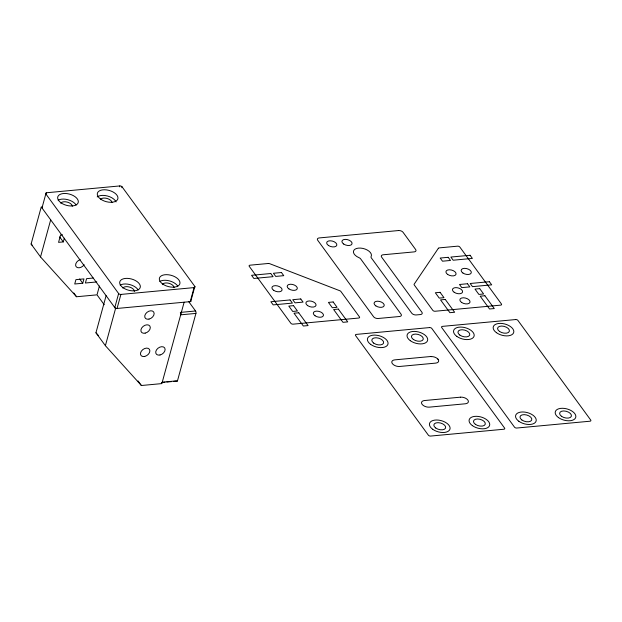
<?xml version="1.0" encoding="UTF-8"?>
<svg xmlns="http://www.w3.org/2000/svg" width="622" height="622" viewBox="0 0 622 622"><rect width="100%" height="100%" fill="white"/><g stroke="black" fill="none" stroke-linecap="round" stroke-linejoin="round"><path stroke-width="0.93" d="M99.434 286.003L97.016 294.844L76.537 296.748L40.531 256.933L31.1 244.026L41.246 206.932L115.536 308.598L105.39 345.692L141.388 385.508L161.868 383.595L184.135 302.206M115.536 308.598L190.231 301.639A1.742 0.949 15.3 0 0 191.016 300.48L194.849 286.447L122.052 186.81A1.742 0.949 15.3 0 0 119.782 185.939L46.611 192.75A1.742 0.949 15.3 0 0 45.826 193.909L41.993 207.942A1.742 0.949 15.3 0 1 42.638 206.807M46.37 193.629L46.611 192.75M40.531 256.933L50.685 219.838M62.472 234.797L60.583 234.968L58.561 242.355L63.288 241.911L64.299 238.226M82.749 283.251L83.939 278.897L75.915 279.643L74.726 283.997L82.749 283.251L79.632 278.975M119.541 186.81L119.782 185.939M121.811 187.689L122.052 186.81M105.39 345.692L95.951 332.778L106.098 295.683M45.826 193.909L118.631 293.545L114.79 307.579A1.742 0.949 15.3 0 0 117.06 308.45L120.901 294.424L194.072 287.605A1.742 0.949 15.3 0 0 194.849 286.447M190.231 301.639L194.072 287.605M173.507 381.426L176.368 381.162A1.742 0.824 84.7 0 0 177.495 380.773L195.922 313.41A1.742 0.824 84.7 0 0 195.565 310.992L188.738 301.654M93.261 278.026L86.59 278.648L85.401 283.002L96.83 281.937M180.318 312.415L195.565 310.992M195.922 313.41L180.675 314.833A1.742 0.824 84.7 0 0 180.621 313.037M430.805 356.507L394.83 359.858A5.567 3.048 15.3 0 0 392.163 363.326A7.884 4.315 15.3 0 0 392.404 363.668A5.567 3.048 15.3 0 0 399.658 366.467L435.633 363.116A5.567 3.048 15.3 0 0 438.137 359.407A7.884 4.315 15.3 0 0 437.872 359.065M177.495 380.773L162.249 382.196A1.742 0.824 84.7 0 1 161.425 382.857M162.078 382.491L164.931 382.227M166.844 382.048L171.602 381.605M31.1 244.026L32.383 245.441M95.951 332.778L98.525 335.623M59.65 236.935L63.288 241.911M97.421 295.403L104.247 304.741M73.761 292.954L76.537 296.748M138.061 380.944L141.388 385.508M120.901 294.424A1.742 0.949 15.3 0 1 118.631 293.545M120.178 285.117A10.605 5.808 15.3 0 1 129.905 284.596A10.605 5.808 15.3 0 1 138.146 289.922M122.868 288.064A6.088 3.335 15.3 0 1 129.531 287.061A6.088 3.335 15.3 0 1 134.414 291.415M159.815 281.424A10.605 5.808 15.3 0 1 169.542 280.903A10.605 5.808 15.3 0 1 177.783 286.229M162.334 284.674A6.088 3.335 15.3 0 1 168.857 283.282A6.088 3.335 15.3 0 1 174.043 287.722M58.149 200.222A10.605 5.808 15.3 0 1 67.876 199.701A10.605 5.808 15.3 0 1 76.117 205.027M60.839 203.169A6.088 3.335 15.3 0 1 67.207 202.088A6.088 3.335 15.3 0 1 72.37 206.185M97.203 196.925A10.605 5.808 15.3 0 1 107.466 196A10.605 5.808 15.3 0 1 116.05 201.917M100.469 199.475A6.088 3.335 15.3 0 1 106.836 198.395A6.088 3.335 15.3 0 1 111.999 202.492M84.141 264.731A5.217 3.6 -36.2 0 1 76.148 266.721A5.217 3.6 -36.2 0 1 80.16 259.646M430.883 356.608A5.567 3.048 15.3 0 1 438.137 359.407M438.378 248.279L414.166 284.176A1.742 0.949 15.3 0 0 414.244 284.938L432.826 310.37A1.742 0.949 15.3 0 0 435.097 311.249L500.648 305.138A1.742 0.949 15.3 0 0 501.425 303.979L459.829 247.051A1.742 0.949 15.3 0 0 457.559 246.172L439.241 247.883A1.742 0.949 15.3 0 0 438.378 248.279M398.515 230.544L319.257 237.931A3.475 1.905 15.3 0 0 317.694 240.248L373.589 316.746A3.475 1.905 15.3 0 0 378.122 318.495L399.503 316.505A3.475 1.905 15.3 0 0 401.066 314.188L360.682 258.923A3.475 1.905 15.3 0 0 358.948 257.648A9.244 5.062 15.3 0 1 353.972 250.137A9.244 5.062 15.3 0 1 365.184 249.088A9.244 5.062 15.3 0 1 371.132 256.513A3.475 1.905 15.3 0 0 371.357 257.928L411.741 313.193A3.475 1.905 15.3 0 0 416.273 314.942L420.348 314.561A3.475 1.905 15.3 0 0 421.91 312.244L381.613 257.096A3.475 1.905 15.3 0 1 383.175 254.779L414.112 251.894A3.475 1.905 15.3 0 0 415.675 249.577L403.048 232.294A3.475 1.905 15.3 0 0 398.515 230.544M268.354 263.479L250.036 265.182A1.742 0.949 15.3 0 0 249.251 266.34L290.855 323.277A1.742 0.949 15.3 0 0 293.118 324.155L358.669 318.044A1.742 0.949 15.3 0 0 359.454 316.886L340.864 291.454A1.742 0.949 15.3 0 0 339.892 290.769L269.653 263.674A1.742 0.949 15.3 0 0 268.354 263.479M270.772 273.517L251.568 275.305L253.869 278.454L273.074 276.666L270.772 273.517M281.447 272.522L273.423 273.268L275.725 276.417L283.749 275.67L281.447 272.522M448.213 257.306L440.189 258.052L442.491 261.201L450.515 260.455L448.213 257.306M470.069 255.269L450.864 257.057L453.166 260.214L472.37 258.418L470.069 255.269M290.085 299.944L270.881 301.74L273.182 304.889L292.394 303.101L290.085 299.944M300.76 298.957L292.737 299.703L295.038 302.852L303.062 302.105L300.76 298.957M467.526 283.741L459.502 284.487L461.804 287.636L469.828 286.89L467.526 283.741M489.382 281.704L470.178 283.492L472.479 286.641L491.683 284.853L489.382 281.704M293.522 305.651L288.802 306.094L292.705 311.443L297.433 311L293.522 305.651M333.159 301.958L328.432 302.401L332.342 307.75L337.07 307.315L333.159 301.958M440.073 292.324L435.346 292.76L439.256 298.117L443.984 297.674L440.073 292.324M479.71 288.631L474.983 289.075L478.893 294.424L483.621 293.981L479.71 288.631M298.723 312.773L293.996 313.208L303.357 326.021L308.084 325.578L298.723 312.773M338.36 309.08L333.633 309.515L342.994 322.328L347.721 321.885L338.36 309.08M445.274 299.439L440.547 299.882L449.908 312.687L454.635 312.252L445.274 299.439M484.911 295.745L480.184 296.189L489.545 308.994L494.272 308.559L484.911 295.745M429.53 327.576L356.359 334.395A1.742 0.949 15.3 0 0 355.574 335.553L428.379 435.19A1.742 0.949 15.3 0 0 430.649 436.061L503.82 429.242A1.742 0.949 15.3 0 0 504.597 428.084L431.8 328.455A1.742 0.949 15.3 0 0 429.53 327.576M515.661 319.553L442.491 326.371A1.742 0.949 15.3 0 0 441.706 327.53L514.511 427.166A1.742 0.949 15.3 0 0 516.773 428.037L589.944 421.218A1.742 0.949 15.3 0 0 590.729 420.06L517.924 320.431A1.742 0.949 15.3 0 0 515.661 319.553M460.521 397.17L424.546 400.529A5.567 3.048 15.3 0 0 422.043 404.23A7.884 4.315 15.3 0 0 422.307 404.58A5.567 3.048 15.3 0 0 429.374 407.138L465.349 403.779A5.567 3.048 15.3 0 0 468.016 400.319A7.884 4.315 15.3 0 0 467.775 399.969A5.567 3.048 15.3 0 0 460.521 397.17M518.826 421.257A10.605 5.808 15.3 0 0 535.97 421.467A10.605 5.808 15.3 0 0 522.884 411.966A10.605 5.808 15.3 0 0 518.826 421.257M558.455 417.564A10.605 5.808 15.3 0 0 575.599 417.774A10.605 5.808 15.3 0 0 562.513 408.281A10.605 5.808 15.3 0 0 558.455 417.564M459.806 335.071A6.088 3.335 15.3 0 0 469.641 335.196A6.088 3.335 15.3 0 0 462.138 329.746A6.088 3.335 15.3 0 0 459.806 335.071M499.443 331.378A6.088 3.335 15.3 0 0 509.278 331.503A6.088 3.335 15.3 0 0 501.767 326.052A6.088 3.335 15.3 0 0 499.443 331.378M521.835 419.967A6.088 3.335 15.3 0 0 531.67 420.091A6.088 3.335 15.3 0 0 524.167 414.641A6.088 3.335 15.3 0 0 521.835 419.967M561.472 416.273A6.088 3.335 15.3 0 0 571.307 416.398A6.088 3.335 15.3 0 0 563.796 410.948A6.088 3.335 15.3 0 0 561.472 416.273M456.797 336.362A10.605 5.808 15.3 0 0 473.933 336.572A10.605 5.808 15.3 0 0 460.855 327.079A10.605 5.808 15.3 0 0 456.797 336.362M496.426 332.669A10.605 5.808 15.3 0 0 513.57 332.879A10.605 5.808 15.3 0 0 500.485 323.386A10.605 5.808 15.3 0 0 496.426 332.669M122.946 287.636A10.605 5.808 15.3 0 0 140.09 287.846A10.605 5.808 15.3 0 0 127.005 278.353A10.605 5.808 15.3 0 0 122.946 287.636M162.583 283.943A10.605 5.808 15.3 0 0 179.727 284.153A10.605 5.808 15.3 0 0 166.642 274.66A10.605 5.808 15.3 0 0 162.583 283.943M60.917 202.749A10.605 5.808 15.3 0 0 78.061 202.959A10.605 5.808 15.3 0 0 64.976 193.458A10.605 5.808 15.3 0 0 60.917 202.749M100.554 199.056A10.605 5.808 15.3 0 0 117.698 199.265A10.605 5.808 15.3 0 0 104.613 189.764A10.605 5.808 15.3 0 0 100.554 199.056M149.016 319.102A5.217 3.6 -36.2 0 0 153.712 312.026A5.217 3.6 -36.2 0 0 145.571 313.9A5.217 3.6 -36.2 0 0 149.016 319.102M145.175 333.135A5.217 3.6 -36.2 0 0 149.871 326.06A5.217 3.6 -36.2 0 0 141.73 327.934A5.217 3.6 -36.2 0 0 145.175 333.135M144.747 356.422A5.217 3.6 -36.2 0 0 149.443 349.346A5.217 3.6 -36.2 0 0 141.303 351.228A5.217 3.6 -36.2 0 0 144.747 356.422M159.994 354.999A5.217 3.6 -36.2 0 0 164.682 347.923A5.217 3.6 -36.2 0 0 156.55 349.805A5.217 3.6 -36.2 0 0 159.994 354.999M462.916 273.019A5.217 2.853 15.3 0 0 471.243 272.91A5.217 2.853 15.3 0 0 464.572 268.346A5.217 2.853 15.3 0 0 462.916 273.019M447.669 274.434A5.217 2.853 15.3 0 0 455.996 274.333A5.217 2.853 15.3 0 0 449.325 269.769A5.217 2.853 15.3 0 0 447.669 274.434M454.2 292.286A5.217 2.853 15.3 0 0 462.527 292.185A5.217 2.853 15.3 0 0 455.856 287.621A5.217 2.853 15.3 0 0 454.2 292.286M461.633 302.455A5.217 2.853 15.3 0 0 469.952 302.346A5.217 2.853 15.3 0 0 463.289 297.782A5.217 2.853 15.3 0 0 461.633 302.455M472.331 425.588A10.605 5.808 15.3 0 0 489.475 425.798A10.605 5.808 15.3 0 0 476.39 416.305A10.605 5.808 15.3 0 0 472.331 425.588M432.694 429.281A10.605 5.808 15.3 0 0 449.838 429.491A10.605 5.808 15.3 0 0 436.753 419.998A10.605 5.808 15.3 0 0 432.694 429.281M410.302 340.693A10.605 5.808 15.3 0 0 427.438 340.91A10.605 5.808 15.3 0 0 414.361 331.409A10.605 5.808 15.3 0 0 410.302 340.693M373.674 343.095A6.088 3.335 15.3 0 0 383.51 343.22A6.088 3.335 15.3 0 0 376.007 337.769A6.088 3.335 15.3 0 0 373.674 343.095M413.311 339.41A6.088 3.335 15.3 0 0 423.147 339.526A6.088 3.335 15.3 0 0 415.644 334.076A6.088 3.335 15.3 0 0 413.311 339.41M435.703 427.99A6.088 3.335 15.3 0 0 445.539 428.115A6.088 3.335 15.3 0 0 438.036 422.665A6.088 3.335 15.3 0 0 435.703 427.99M475.34 424.297A6.088 3.335 15.3 0 0 485.176 424.422A6.088 3.335 15.3 0 0 477.673 418.971A6.088 3.335 15.3 0 0 475.34 424.297M370.665 344.386A10.605 5.808 15.3 0 0 387.809 344.604A10.605 5.808 15.3 0 0 374.724 335.102A10.605 5.808 15.3 0 0 370.665 344.386M375.828 305.876A5.217 2.853 15.3 0 0 384.155 305.767A5.217 2.853 15.3 0 0 377.484 301.203A5.217 2.853 15.3 0 0 375.828 305.876M328.432 245.457A5.217 2.853 15.3 0 0 336.759 245.356A5.217 2.853 15.3 0 0 330.088 240.784A5.217 2.853 15.3 0 0 328.432 245.457M343.678 244.042A5.217 2.853 15.3 0 0 351.998 243.933A5.217 2.853 15.3 0 0 345.334 239.369A5.217 2.853 15.3 0 0 343.678 244.042M273.68 290.326A5.217 2.853 15.3 0 0 282.007 290.217A5.217 2.853 15.3 0 0 275.336 285.653A5.217 2.853 15.3 0 0 273.68 290.326M288.927 288.903A5.217 2.853 15.3 0 0 297.246 288.802A5.217 2.853 15.3 0 0 290.583 284.231A5.217 2.853 15.3 0 0 288.927 288.903M307.649 305.62A5.217 2.853 15.3 0 0 315.976 305.511A5.217 2.853 15.3 0 0 309.313 300.947A5.217 2.853 15.3 0 0 307.649 305.62M315.082 315.789A5.217 2.853 15.3 0 0 323.401 315.681A5.217 2.853 15.3 0 0 316.738 311.117A5.217 2.853 15.3 0 0 315.082 315.789"/></g></svg>
